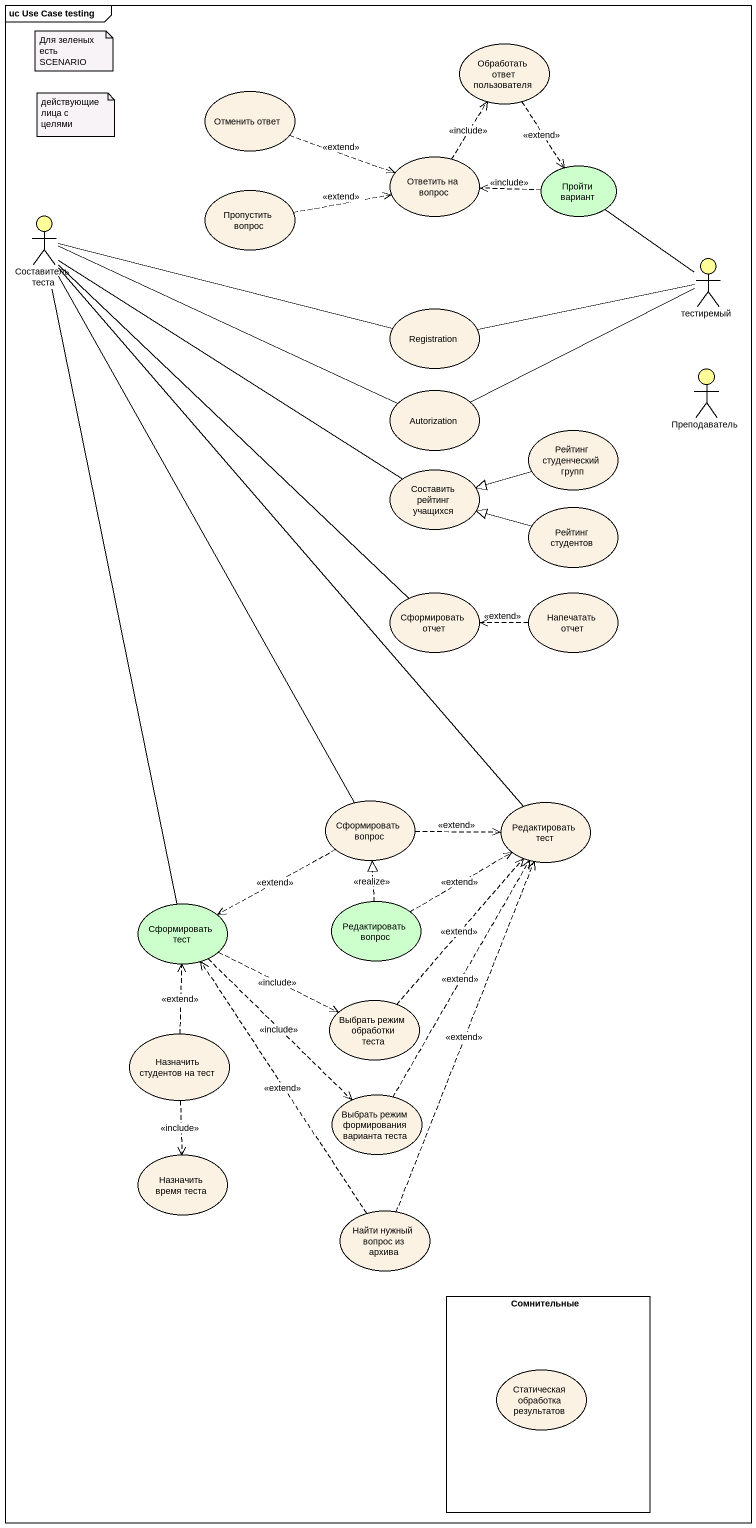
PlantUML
@startuml
mainframe uc Use Case testing
usecase "Обработать ответ пользователя" as Обработать_ответ
usecase "Отменить ответ" as Отменить_ответ
usecase "Ответить на вопрос" as Ответить_на_вопрос
usecase "Пропустить вопрос" as Пропустить_вопрос
usecase "Пройти вариант" as Пройти_вариант #CCFFCC
actor "Составитель теста" as Составитель_теста #FFFE99
actor тестиремый #FFFE99
usecase Registration
actor Преподаватель #FFFE99
usecase Autorization
usecase "Рейтинг студенческий групп" as Рейтинг_студенческий_групп
usecase "Составить рейтинг учащихся" as Составить_рейтинг_учащихся
usecase "Рейтинг студентов" as Рейтинг_студентов
usecase "Сформировать отчет" as Сформировать_отчет
usecase "Напечатать отчет" as Напечатать_отчет
usecase "Сформировать вопрос" as Сформировать_вопрос
usecase "Редактировать тест" as Редактировать_тест
usecase "Сформировать тест" as Сформировать_тест #CCFFCC
usecase "Редактировать вопрос" as Редактировать_вопрос #CCFFCC
usecase "Выбрать режим обработки теста" as Выбрать_режим_обработки
usecase "Назначить студентов на тест" as Назначить_студентов_на_тест
usecase "Выбрать режим формирования варианта теста" as Выбрать_режим_формирования
usecase "Назначить время теста" as Назначить_время_теста
usecase "Найти нужный вопрос из архива" as Найти_нужный_вопрос_из
rectangle Сомнительные {
  usecase "Статическая обработка результатов" as Статическая_обработка
}
Обработать_ответ ..> Пройти_вариант : <<extend>>
Отменить_ответ .right.> Ответить_на_вопрос : <<extend>>
Ответить_на_вопрос .up.> Обработать_ответ : <<include>>
Пропустить_вопрос .right.> Ответить_на_вопрос : <<extend>>
Пройти_вариант .left.> Ответить_на_вопрос : <<include>>
Составитель_теста -right- Registration
Составитель_теста -right- Autorization
Составитель_теста -- Составить_рейтинг_учащихся
Составитель_теста -- Сформировать_отчет
Составитель_теста -- Сформировать_вопрос
Составитель_теста -- Редактировать_тест
Составитель_теста -- Сформировать_тест
тестиремый -up- Пройти_вариант
тестиремый -left- Registration
тестиремый -left- Autorization
Рейтинг_студенческий_групп -left-|> Составить_рейтинг_учащихся
Рейтинг_студентов -left-|> Составить_рейтинг_учащихся
Напечатать_отчет .left.> Сформировать_отчет : <<extend>>
Сформировать_вопрос .right.> Редактировать_тест : <<extend>>
Сформировать_вопрос .left.> Сформировать_тест : <<extend>>
Сформировать_тест .right.> Выбрать_режим_обработки : <<include>>
Сформировать_тест ..> Выбрать_режим_формирования : <<include>>
Редактировать_вопрос .up.|> Сформировать_вопрос : <<realize>>
Редактировать_вопрос .right.> Редактировать_тест : <<extend>>
Выбрать_режим_обработки .up.> Редактировать_тест : <<extend>>
Назначить_студентов_на_тест .up.> Сформировать_тест : <<extend>>
Назначить_студентов_на_тест ..> Назначить_время_теста : <<include>>
Выбрать_режим_формирования .up.> Редактировать_тест : <<extend>>
Найти_нужный_вопрос_из .up.> Редактировать_тест : <<extend>>
Найти_нужный_вопрос_из .up.> Сформировать_тест : <<extend>>
note as N1
  Для зеленых есть SCENARIO
end note
note as N2
  действующие лица с целями
end note
@enduml
